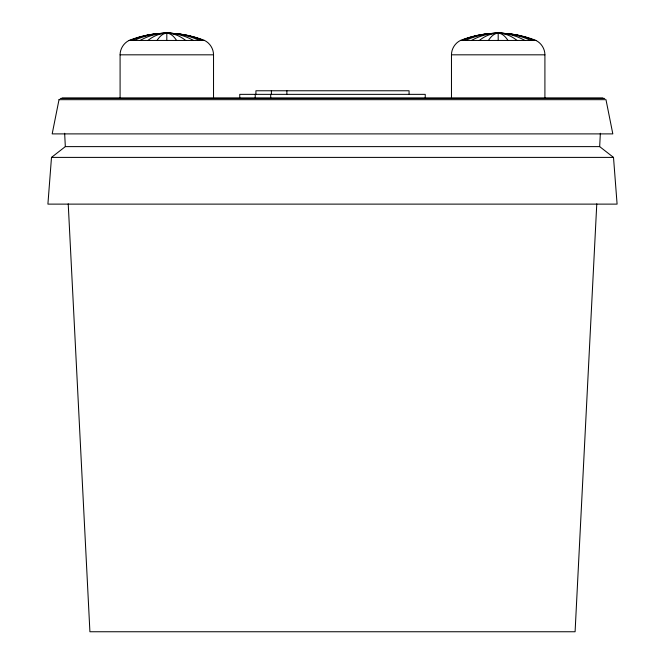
<?xml version="1.0" encoding="UTF-8"?>
<svg xmlns="http://www.w3.org/2000/svg" width="665" height="665" viewBox="0 0 665 665"><rect width="100%" height="100%" fill="white"/><g stroke="black" fill="none" stroke-linecap="round" stroke-linejoin="round"><path stroke-width="1" d="M596.779 203.839L575.092 631.75L89.908 631.75L68.221 203.839M599.672 146.616L65.328 146.616L51.496 157.397L47.905 204.122L617.095 204.122L613.504 157.397L599.672 146.616L600.354 133.266M120.091 97.955L120.091 54.821C120.099 48.828 123.682 43.084 129.068 40.449L204.546 40.449C209.932 43.084 213.523 48.828 213.531 54.821L213.531 97.955M451.469 97.955L451.469 54.821C451.477 48.828 455.068 43.084 460.454 40.449L535.932 40.449C541.318 43.084 544.901 48.828 544.909 54.821L544.909 97.955M120.091 54.821L213.531 54.821M451.469 54.821L544.909 54.821M62.061 97.955L602.939 97.955M60.257 98.428L604.743 98.428M51.496 157.397L613.504 157.397M64.646 133.266L65.328 146.616M498.193 40.449L498.193 33.25A102.518 88.786 90 0 1 530.87 40.449M425.243 98.412L425.243 94.355L239.757 94.355L239.757 98.412M409.075 94.355L409.075 90.764L255.925 90.764L255.925 94.355M286.881 90.764L286.881 94.355M271.403 90.764L271.403 94.355M270.705 94.355L270.705 98.412M255.227 94.355L255.227 98.412M166.807 40.449L166.807 33.25A102.518 51.255 90 0 1 170.024 33.45M147.938 40.449A102.518 51.255 -90 0 1 185.676 40.449M176.574 40.449A102.518 26.534 -90 0 0 166.807 33.25A102.518 88.786 90 0 1 199.492 40.449M157.04 40.449A102.518 26.534 90 0 1 168.478 33.45M131.188 40.116A102.518 99.027 90 0 1 135.369 38.553M136.209 38.271A102.518 99.027 90 0 1 142.185 36.467M143.191 36.209A102.518 99.027 90 0 1 148.253 35.062M149.276 34.871A102.518 99.027 90 0 1 203.257 40.449M129.068 40.449A102.518 102.518 0 0 1 204.546 40.449M140.124 40.449A102.518 72.493 -90 0 1 193.49 40.449M130.357 40.449A102.518 99.027 -90 0 1 190.431 36.209M191.429 36.467A102.518 99.027 -90 0 1 197.405 38.271M198.253 38.553A102.518 99.027 -90 0 1 202.434 40.116M134.131 40.449A102.518 88.786 -90 0 1 177.937 34.056M180.697 34.514A102.518 88.786 -90 0 1 182.526 34.871M479.324 40.449A102.518 51.255 -90 0 1 517.062 40.449M507.96 40.449A102.518 26.534 90 0 0 498.193 33.25A102.518 26.534 -90 0 0 488.426 40.449M462.566 40.116A102.518 99.027 90 0 1 466.747 38.553M467.595 38.271A102.518 99.027 90 0 1 473.571 36.467M474.569 36.209A102.518 99.027 90 0 1 534.643 40.449M460.454 40.449A102.518 102.518 0 0 1 535.932 40.449M471.51 40.449A102.518 72.493 -90 0 1 524.876 40.449M461.743 40.449A102.518 99.027 -90 0 1 515.724 34.871M516.747 35.062A102.518 99.027 -90 0 1 521.809 36.209M522.815 36.467A102.518 99.027 -90 0 1 528.791 38.271M529.631 38.553A102.518 99.027 -90 0 1 533.812 40.116M465.508 40.449A102.518 88.786 -90 0 1 509.315 34.056M512.083 34.514A102.518 88.786 -90 0 1 513.912 34.871M59.019 99.675L52.178 133.889L612.822 133.889L605.981 99.675L59.019 99.675"/></g></svg>
